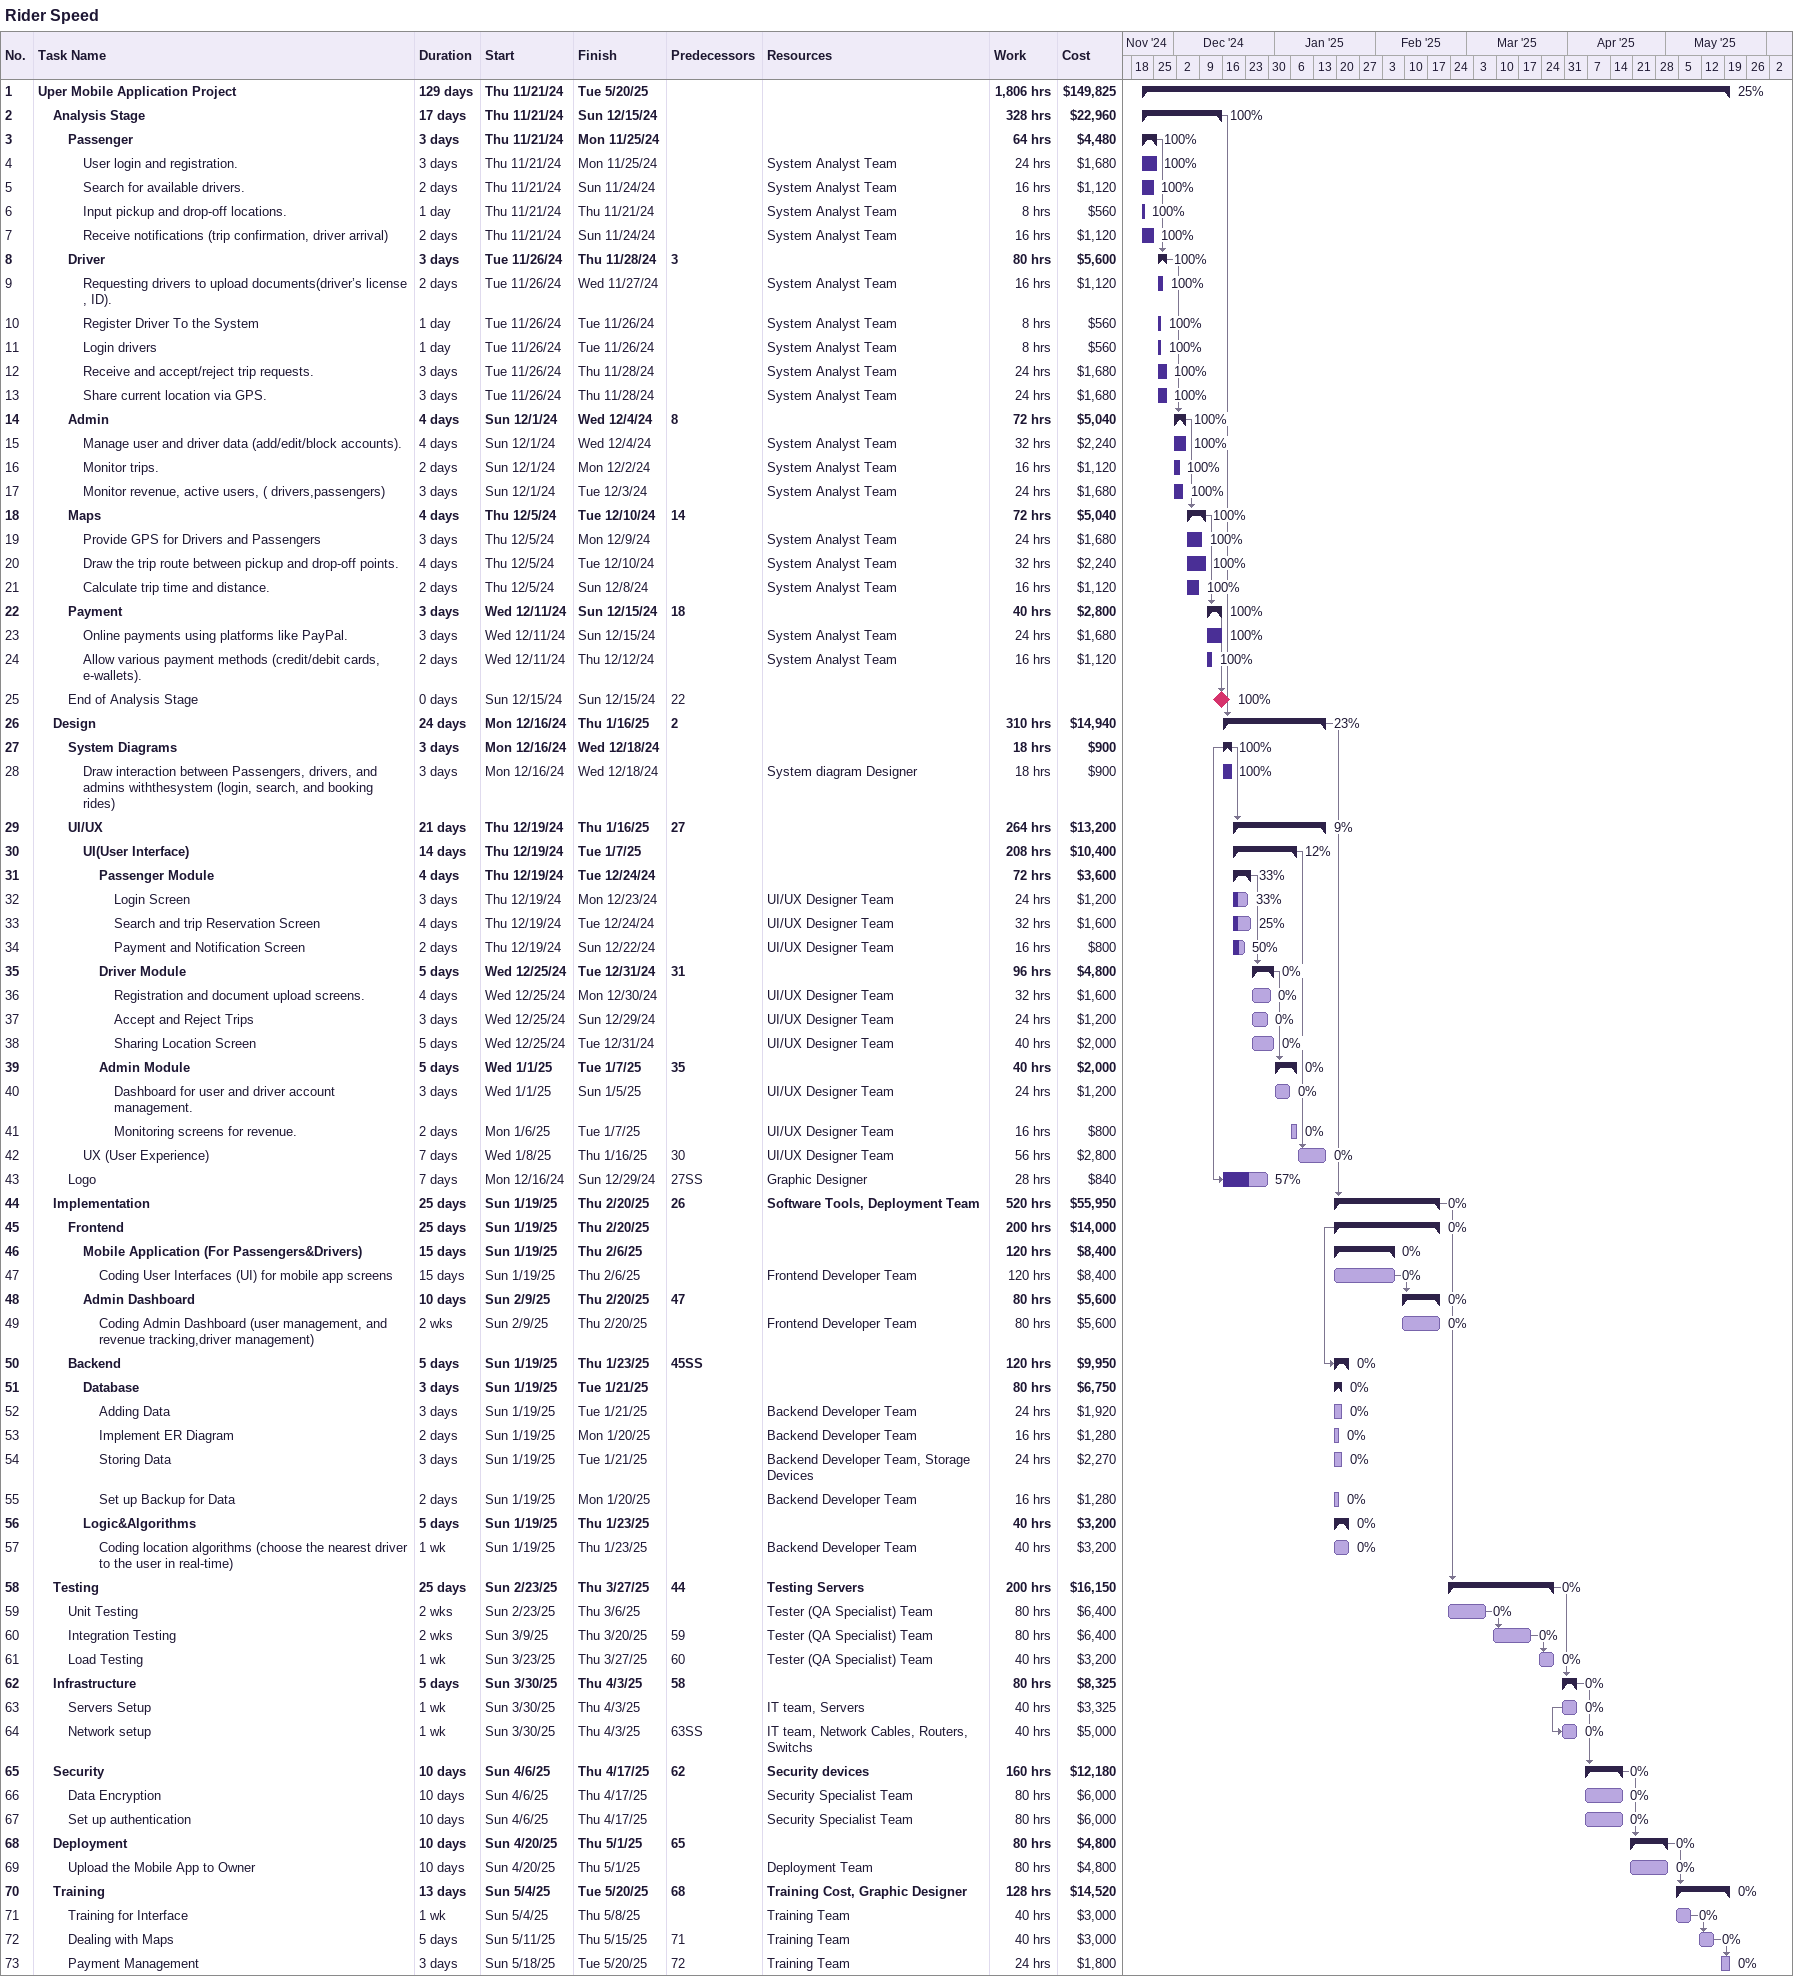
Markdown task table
Rider Speed

| ID | Level | Task | Duration | Start | Finish | Predecessors | Resources | % complete | Work (h) | Cost ($) |
|---|---|---|---|---|---|---|---|---|---|---|
| 1 | 1 | **Uper Mobile Application Project** | 129d | 2024-11-21 | 2025-05-20 |  |  | 25 | 1806 | 149825 |
| 2 | 2 | **Analysis Stage** | 17d | 2024-11-21 | 2024-12-15 |  |  | 100 | 328 | 22960 |
| 3 | 3 | **Passenger** | 3d | 2024-11-21 | 2024-11-25 |  |  | 100 | 64 | 4480 |
| 4 | 4 | User login and registration. | 3d | 2024-11-21 | 2024-11-25 |  | System Analyst Team | 100 | 24 | 1680 |
| 5 | 4 | Search for available drivers. | 2d | 2024-11-21 | 2024-11-24 |  | System Analyst Team | 100 | 16 | 1120 |
| 6 | 4 | Input pickup and drop-off locations. | 1d | 2024-11-21 | 2024-11-21 |  | System Analyst Team | 100 | 8 | 560 |
| 7 | 4 | Receive notifications (trip confirmation, driver arrival) | 2d | 2024-11-21 | 2024-11-24 |  | System Analyst Team | 100 | 16 | 1120 |
| 8 | 3 | **Driver** | 3d | 2024-11-26 | 2024-11-28 | 3 |  | 100 | 80 | 5600 |
| 9 | 4 | Requesting drivers to upload documents(driver’s license , ID). | 2d | 2024-11-26 | 2024-11-27 |  | System Analyst Team | 100 | 16 | 1120 |
| 10 | 4 | Register Driver To the System | 1d | 2024-11-26 | 2024-11-26 |  | System Analyst Team | 100 | 8 | 560 |
| 11 | 4 | Login drivers | 1d | 2024-11-26 | 2024-11-26 |  | System Analyst Team | 100 | 8 | 560 |
| 12 | 4 | Receive and accept/reject trip requests. | 3d | 2024-11-26 | 2024-11-28 |  | System Analyst Team | 100 | 24 | 1680 |
| 13 | 4 | Share current location via GPS. | 3d | 2024-11-26 | 2024-11-28 |  | System Analyst Team | 100 | 24 | 1680 |
| 14 | 3 | **Admin** | 4d | 2024-12-01 | 2024-12-04 | 8 |  | 100 | 72 | 5040 |
| 15 | 4 | Manage user and driver data (add/edit/block accounts). | 4d | 2024-12-01 | 2024-12-04 |  | System Analyst Team | 100 | 32 | 2240 |
| 16 | 4 | Monitor trips. | 2d | 2024-12-01 | 2024-12-02 |  | System Analyst Team | 100 | 16 | 1120 |
| 17 | 4 | Monitor revenue, active users, ( drivers,passengers) | 3d | 2024-12-01 | 2024-12-03 |  | System Analyst Team | 100 | 24 | 1680 |
| 18 | 3 | **Maps** | 4d | 2024-12-05 | 2024-12-10 | 14 |  | 100 | 72 | 5040 |
| 19 | 4 | Provide GPS for Drivers and Passengers | 3d | 2024-12-05 | 2024-12-09 |  | System Analyst Team | 100 | 24 | 1680 |
| 20 | 4 | Draw the trip route between pickup and drop-off points. | 4d | 2024-12-05 | 2024-12-10 |  | System Analyst Team | 100 | 32 | 2240 |
| 21 | 4 | Calculate trip time and distance. | 2d | 2024-12-05 | 2024-12-08 |  | System Analyst Team | 100 | 16 | 1120 |
| 22 | 3 | **Payment** | 3d | 2024-12-11 | 2024-12-15 | 18 |  | 100 | 40 | 2800 |
| 23 | 4 | Online payments using platforms like PayPal. | 3d | 2024-12-11 | 2024-12-15 |  | System Analyst Team | 100 | 24 | 1680 |
| 24 | 4 | Allow various payment methods (credit/debit cards, e-wallets). | 2d | 2024-12-11 | 2024-12-12 |  | System Analyst Team | 100 | 16 | 1120 |
| 25 | 3 | End of Analysis Stage | 0d | 2024-12-15 | 2024-12-15 | 22 |  | 100 |  |  |
| 26 | 2 | **Design** | 24d | 2024-12-16 | 2025-01-16 | 2 |  | 23 | 310 | 14940 |
| 27 | 3 | **System Diagrams** | 3d | 2024-12-16 | 2024-12-18 |  |  | 100 | 18 | 900 |
| 28 | 4 | Draw interaction between Passengers, drivers, and admins withthesystem (login, search, and booking rides) | 3d | 2024-12-16 | 2024-12-18 |  | System diagram Designer | 100 | 18 | 900 |
| 29 | 3 | **UI/UX** | 21d | 2024-12-19 | 2025-01-16 | 27 |  | 9 | 264 | 13200 |
| 30 | 4 | **UI(User Interface)** | 14d | 2024-12-19 | 2025-01-07 |  |  | 12 | 208 | 10400 |
| 31 | 5 | **Passenger Module** | 4d | 2024-12-19 | 2024-12-24 |  |  | 33 | 72 | 3600 |
| 32 | 6 | Login Screen | 3d | 2024-12-19 | 2024-12-23 |  | UI/UX Designer Team | 33 | 24 | 1200 |
| 33 | 6 | Search and trip Reservation Screen | 4d | 2024-12-19 | 2024-12-24 |  | UI/UX Designer Team | 25 | 32 | 1600 |
| 34 | 6 | Payment and Notification Screen | 2d | 2024-12-19 | 2024-12-22 |  | UI/UX Designer Team | 50 | 16 | 800 |
| 35 | 5 | **Driver Module** | 5d | 2024-12-25 | 2024-12-31 | 31 |  | 0 | 96 | 4800 |
| 36 | 6 | Registration and document upload screens. | 4d | 2024-12-25 | 2024-12-30 |  | UI/UX Designer Team | 0 | 32 | 1600 |
| 37 | 6 | Accept and Reject Trips | 3d | 2024-12-25 | 2024-12-29 |  | UI/UX Designer Team | 0 | 24 | 1200 |
| 38 | 6 | Sharing Location Screen | 5d | 2024-12-25 | 2024-12-31 |  | UI/UX Designer Team | 0 | 40 | 2000 |
| 39 | 5 | **Admin Module** | 5d | 2025-01-01 | 2025-01-07 | 35 |  | 0 | 40 | 2000 |
| 40 | 6 | Dashboard for user and driver account management. | 3d | 2025-01-01 | 2025-01-05 |  | UI/UX Designer Team | 0 | 24 | 1200 |
| 41 | 6 | Monitoring screens for revenue. | 2d | 2025-01-06 | 2025-01-07 |  | UI/UX Designer Team | 0 | 16 | 800 |
| 42 | 4 | UX (User Experience) | 7d | 2025-01-08 | 2025-01-16 | 30 | UI/UX Designer Team | 0 | 56 | 2800 |
| 43 | 3 | Logo | 7d | 2024-12-16 | 2024-12-29 | 27SS | Graphic Designer | 57 | 28 | 840 |
| 44 | 2 | **Implementation** | 25d | 2025-01-19 | 2025-02-20 | 26 | Software Tools, Deployment Team | 0 | 520 | 55950 |
| 45 | 3 | **Frontend** | 25d | 2025-01-19 | 2025-02-20 |  |  | 0 | 200 | 14000 |
| 46 | 4 | **Mobile Application (For Passengers&Drivers)** | 15d | 2025-01-19 | 2025-02-06 |  |  | 0 | 120 | 8400 |
| 47 | 5 | Coding User Interfaces (UI) for mobile app screens | 15d | 2025-01-19 | 2025-02-06 |  | Frontend Developer Team | 0 | 120 | 8400 |
| 48 | 4 | **Admin Dashboard** | 10d | 2025-02-09 | 2025-02-20 | 47 |  | 0 | 80 | 5600 |
| 49 | 5 | Coding Admin Dashboard (user management, and revenue tracking,driver management) | 2w | 2025-02-09 | 2025-02-20 |  | Frontend Developer Team | 0 | 80 | 5600 |
| 50 | 3 | **Backend** | 5d | 2025-01-19 | 2025-01-23 | 45SS |  | 0 | 120 | 9950 |
| 51 | 4 | **Database** | 3d | 2025-01-19 | 2025-01-21 |  |  | 0 | 80 | 6750 |
| 52 | 5 | Adding Data | 3d | 2025-01-19 | 2025-01-21 |  | Backend Developer Team | 0 | 24 | 1920 |
| 53 | 5 | Implement ER Diagram | 2d | 2025-01-19 | 2025-01-20 |  | Backend Developer Team | 0 | 16 | 1280 |
| 54 | 5 | Storing Data | 3d | 2025-01-19 | 2025-01-21 |  | Backend Developer Team, Storage Devices | 0 | 24 | 2270 |
| 55 | 5 | Set up Backup for Data | 2d | 2025-01-19 | 2025-01-20 |  | Backend Developer Team | 0 | 16 | 1280 |
| 56 | 4 | **Logic&Algorithms** | 5d | 2025-01-19 | 2025-01-23 |  |  | 0 | 40 | 3200 |
| 57 | 5 | Coding location algorithms (choose the nearest driver to the user in real-time) | 1w | 2025-01-19 | 2025-01-23 |  | Backend Developer Team | 0 | 40 | 3200 |
| 58 | 2 | **Testing** | 25d | 2025-02-23 | 2025-03-27 | 44 | Testing Servers | 0 | 200 | 16150 |
| 59 | 3 | Unit Testing | 2w | 2025-02-23 | 2025-03-06 |  | Tester (QA Specialist) Team | 0 | 80 | 6400 |
| 60 | 3 | Integration Testing | 2w | 2025-03-09 | 2025-03-20 | 59 | Tester (QA Specialist) Team | 0 | 80 | 6400 |
| 61 | 3 | Load Testing | 1w | 2025-03-23 | 2025-03-27 | 60 | Tester (QA Specialist) Team | 0 | 40 | 3200 |
| 62 | 2 | **Infrastructure** | 5d | 2025-03-30 | 2025-04-03 | 58 |  | 0 | 80 | 8325 |
| 63 | 3 | Servers Setup | 1w | 2025-03-30 | 2025-04-03 |  | IT team, Servers | 0 | 40 | 3325 |
| 64 | 3 | Network setup | 1w | 2025-03-30 | 2025-04-03 | 63SS | IT team, Network Cables, Routers, Switchs | 0 | 40 | 5000 |
| 65 | 2 | **Security** | 10d | 2025-04-06 | 2025-04-17 | 62 | Security devices | 0 | 160 | 12180 |
| 66 | 3 | Data Encryption | 10d | 2025-04-06 | 2025-04-17 |  | Security Specialist Team | 0 | 80 | 6000 |
| 67 | 3 | Set up authentication | 10d | 2025-04-06 | 2025-04-17 |  | Security Specialist Team | 0 | 80 | 6000 |
| 68 | 2 | **Deployment** | 10d | 2025-04-20 | 2025-05-01 | 65 |  | 0 | 80 | 4800 |
| 69 | 3 | Upload the Mobile App to Owner | 10d | 2025-04-20 | 2025-05-01 |  | Deployment Team | 0 | 80 | 4800 |
| 70 | 2 | **Training** | 13d | 2025-05-04 | 2025-05-20 | 68 | Training Cost, Graphic Designer | 0 | 128 | 14520 |
| 71 | 3 | Training for Interface | 1w | 2025-05-04 | 2025-05-08 |  | Training Team | 0 | 40 | 3000 |
| 72 | 3 | Dealing with Maps | 5d | 2025-05-11 | 2025-05-15 | 71 | Training Team | 0 | 40 | 3000 |
| 73 | 3 | Payment Management | 3d | 2025-05-18 | 2025-05-20 | 72 | Training Team | 0 | 24 | 1800 |
